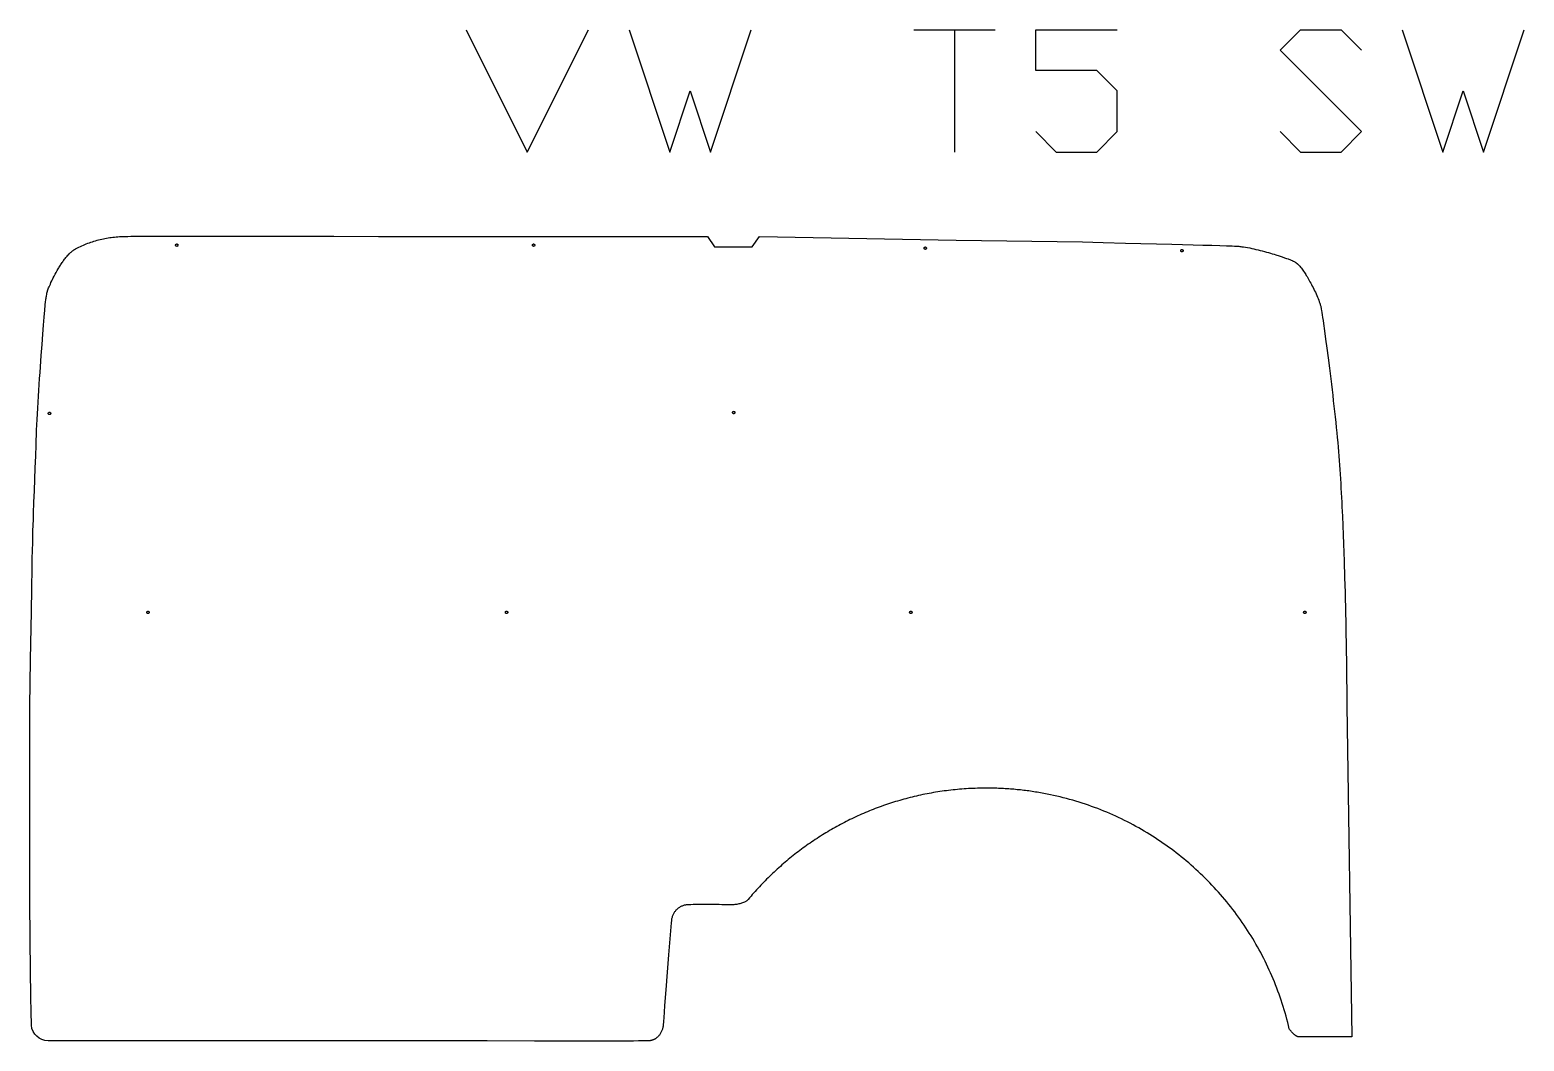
# Model space of a CAD drawing. Extents: x -674 to 6078, y 0 to 5918.
# Drawn here: x 92 to 2579, y 4236 to 5918 of the extents above; entities that cross this region are included whole.
import ezdxf

# ---------------------------------------------------------------- set-up
doc = ezdxf.new("R2010")
doc.units = 0
doc.layers.add('Default Layer', color=1, linetype='CONTINUOUS')

msp = doc.modelspace()

# ---------------------------------------------------------------- linework, layer by layer
at = {"layer": 'Default Layer'}
for points in [[(818.2, 5918.4), (919.8, 5715.2), (1021.4, 5918.4)], [(1089.2, 5918.4), (1156.9, 5715.2), (1190.8, 5816.8), (1224.6, 5715.2), (1292.4, 5918.4)], [(1563.3, 5918.4), (1698.8, 5918.4)], [(1631, 5918.4), (1631, 5715.2)], [(1766.5, 5749.1), (1800.4, 5715.2), (1868.1, 5715.2), (1902, 5749.1), (1902, 5816.8), (1868.1, 5850.7), (1766.5, 5850.7), (1766.5, 5918.4), (1902, 5918.4)], [(2172.9, 5749.1), (2206.8, 5715.2), (2274.5, 5715.2), (2308.4, 5749.1), (2172.9, 5884.5), (2206.8, 5918.4), (2274.5, 5918.4), (2308.4, 5884.5)], [(2376.1, 5918.4), (2443.8, 5715.2), (2477.7, 5816.8), (2511.6, 5715.2), (2579.3, 5918.4)]]:
    msp.add_lwpolyline(points, dxfattribs=at)
msp.add_lwpolyline([(1633.9, 5568.5), (1844.1, 5565.6), (1878.4, 5564.7), (1915.8, 5563.7), (1992.7, 5561.8), (2028.2, 5560.9), (2044.4, 5560.4), (2059.3, 5560), (2072.5, 5559.6), (2083.8, 5559.2), (2093.1, 5558.9), (2096.9, 5558.7), (2100, 5558.6), (2101.5, 5558.5), (2102.9, 5558.4), (2104.4, 5558.3), (2106, 5558.1), (2107.5, 5557.9), (2109.1, 5557.7), (2110.7, 5557.5), (2112.3, 5557.3), (2115.6, 5556.8), (2119, 5556.2), (2122.4, 5555.5), (2125.9, 5554.8), (2129.4, 5554), (2132.9, 5553.2), (2136.4, 5552.4), (2139.9, 5551.5), (2143.4, 5550.6), (2146.8, 5549.7), (2150.2, 5548.7), (2153.5, 5547.8), (2156.8, 5546.9), (2160, 5545.9), (2163, 5545), (2166, 5544.1), (2171.5, 5542.4), (2176.4, 5540.8), (2180.6, 5539.4), (2183.9, 5538.2), (2186.4, 5537.3), (2187.8, 5536.8), (2189.5, 5536.1), (2191.3, 5535.4), (2193, 5534.6), (2193.9, 5534.2), (2194.8, 5533.8), (2195.6, 5533.4), (2196.5, 5532.9), (2197.3, 5532.5), (2198.1, 5532), (2198.9, 5531.6), (2199.6, 5531.1), (2200.3, 5530.5), (2201, 5530), (2201.6, 5529.4), (2202.3, 5528.9), (2202.9, 5528.3), (2203.5, 5527.7), (2204.1, 5527.1), (2204.7, 5526.4), (2205.8, 5525.2), (2206.9, 5523.8), (2208, 5522.5), (2210.2, 5519.8), (2210.5, 5519.4), (2211, 5518.8), (2212.2, 5517), (2213.8, 5514.5), (2215.7, 5511.4), (2216.7, 5509.7), (2217.9, 5507.8), (2219, 5505.9), (2220.2, 5503.8), (2221.5, 5501.6), (2222.7, 5499.3), (2224, 5497), (2225.3, 5494.6), (2226.6, 5492.1), (2227.9, 5489.6), (2229.2, 5487), (2230.5, 5484.4), (2231.8, 5481.8), (2233, 5479.2), (2234.1, 5476.5), (2235.3, 5473.9), (2236.3, 5471.2), (2237.3, 5468.6), (2238.3, 5466), (2238.7, 5464.8), (2239.1, 5463.5), (2239.5, 5462.2), (2239.9, 5461), (2240.3, 5459.8), (2240.6, 5458.5), (2240.9, 5457.3), (2241.2, 5456.2), (2241.4, 5455), (2241.6, 5453.8), (2242.1, 5451.3), (2242.6, 5448), (2243.2, 5444.2), (2243.8, 5439.9), (2244.6, 5435), (2245.3, 5429.6), (2247, 5417.5), (2248.9, 5403.8), (2250.9, 5388.7), (2253, 5372.5), (2255.1, 5355.4), (2257.3, 5337.7), (2258.4, 5328.7), (2259.5, 5319.6), (2260.6, 5310.5), (2261.6, 5301.3), (2262.6, 5292.2), (2263.6, 5283.2), (2264.6, 5274.3), (2265.6, 5265.4), (2266.5, 5256.7), (2267.3, 5248.2), (2268.1, 5240), (2268.9, 5231.9), (2269.6, 5224.1), (2270.2, 5216.7), (2270.8, 5209.3), (2271.4, 5201.9), (2272, 5194.4), (2272.5, 5186.8), (2273, 5179.1), (2273.5, 5171.5), (2273.9, 5163.7), (2274.4, 5156), (2274.8, 5148.2), (2275.2, 5140.4), (2275.6, 5132.6), (2276, 5124.8), (2276.7, 5109.2), (2277.3, 5093.7), (2277.9, 5078.4), (2278.5, 5063.4), (2279, 5048.7), (2279.5, 5034.3), (2280.3, 5007.1), (2281.1, 4982.3), (2281.4, 4970.5), (2281.8, 4958.8), (2282, 4947), (2282.3, 4935.3), (2282.5, 4923.5), (2282.7, 4911.8), (2282.9, 4900.1), (2283.1, 4888.3), (2283.4, 4864.8), (2283.7, 4841.3), (2284, 4817.8), (2284.2, 4806.1), (2284.4, 4794.3), (2292.4, 4243.1), (2219.3, 4243.1), (2217.2, 4243.1), (2215.1, 4243), (2210.8, 4242.9), (2208.7, 4242.9), (2206.7, 4242.9), (2205.7, 4242.9), (2204.7, 4243), (2203.8, 4243), (2202.9, 4243.1), (2202.7, 4243.1), (2202.4, 4243.2), (2202, 4243.4), (2201.5, 4243.6), (2201, 4243.8), (2200.4, 4244.1), (2199.8, 4244.5), (2199.2, 4244.8), (2198.6, 4245.2), (2198, 4245.6), (2197.4, 4246.1), (2196.8, 4246.5), (2196.3, 4247), (2195.7, 4247.5), (2195.1, 4248), (2194, 4249), (2192.1, 4251.2), (2191.2, 4252.3), (2190.3, 4253.4), (2189.9, 4254), (2189.4, 4254.6), (2188.9, 4255.3), (2188.4, 4256), (2188.3, 4256.2), (2187, 4261.6), (2185.7, 4266.9), (2184.3, 4272.2), (2182.9, 4277.5), (2181.4, 4282.8), (2179.9, 4288.1), (2178.3, 4293.3), (2176.6, 4298.5), (2174.9, 4303.7), (2173.2, 4308.8), (2171.4, 4314), (2169.5, 4319.1), (2167.6, 4324.1), (2165.6, 4329.2), (2163.6, 4334.2), (2161.6, 4339.2), (2159.4, 4344.2), (2157.3, 4349.2), (2155.1, 4354.1), (2152.8, 4359), (2150.5, 4363.9), (2148.1, 4368.7), (2145.7, 4373.5), (2143.2, 4378.3), (2140.7, 4383.1), (2138.2, 4387.8), (2135.6, 4392.5), (2132.9, 4397.2), (2130.2, 4401.8), (2127.4, 4406.4), (2124.7, 4411), (2121.8, 4415.5), (2118.9, 4420), (2116, 4424.5), (2113, 4429), (2110, 4433.4), (2106.9, 4437.8), (2103.8, 4442.1), (2100.7, 4446.4), (2097.5, 4450.7), (2094.2, 4454.9), (2090.9, 4459.2), (2087.6, 4463.3), (2084.3, 4467.5), (2080.8, 4471.6), (2077.4, 4475.7), (2073.9, 4479.7), (2070.4, 4483.7), (2066.8, 4487.7), (2063.2, 4491.6), (2059.5, 4495.5), (2055.8, 4499.3), (2052.1, 4503.1), (2048.3, 4506.9), (2044.5, 4510.6), (2040.7, 4514.3), (2036.8, 4518), (2032.9, 4521.6), (2028.9, 4525.2), (2024.9, 4528.7), (2020.9, 4532.2), (2016.8, 4535.7), (2012.7, 4539.1), (2008.6, 4542.5), (2004.4, 4545.8), (2000.2, 4549.1), (1995.9, 4552.3), (1991.7, 4555.5), (1987.3, 4558.7), (1983, 4561.8), (1978.6, 4564.9), (1974.2, 4567.9), (1969.7, 4570.9), (1965.3, 4573.8), (1960.8, 4576.7), (1956.2, 4579.5), (1951.6, 4582.3), (1947, 4585.1), (1942.4, 4587.8), (1937.7, 4590.5), (1933, 4593.1), (1928.3, 4595.6), (1923.5, 4598.2), (1918.8, 4600.6), (1913.9, 4603.1), (1909.1, 4605.4), (1904.2, 4607.8), (1899.3, 4610), (1894.4, 4612.3), (1889.4, 4614.4), (1884.5, 4616.6), (1879.4, 4618.6), (1874.4, 4620.6), (1869.4, 4622.6), (1864.3, 4624.5), (1859.2, 4626.4), (1854, 4628.2), (1848.9, 4630), (1843.7, 4631.7), (1838.5, 4633.3), (1833.2, 4635), (1828, 4636.5), (1822.7, 4638), (1817.4, 4639.4), (1812.1, 4640.8), (1806.7, 4642.1), (1801.4, 4643.4), (1796, 4644.6), (1790.6, 4645.8), (1785.1, 4646.9), (1779.7, 4648), (1776.9, 4648.5), (1774.2, 4648.9), (1771.4, 4649.4), (1768.7, 4649.9), (1765.9, 4650.3), (1763.2, 4650.8), (1760.4, 4651.2), (1757.7, 4651.6), (1754.9, 4652), (1752.1, 4652.3), (1749.3, 4652.7), (1746.5, 4653), (1743.7, 4653.4), (1741, 4653.7), (1738.2, 4654), (1735.3, 4654.2), (1732.5, 4654.5), (1729.7, 4654.8), (1726.9, 4655), (1724.1, 4655.2), (1721.3, 4655.4), (1718.4, 4655.6), (1715.6, 4655.8), (1712.8, 4656), (1709.9, 4656.1), (1707.1, 4656.3), (1704.2, 4656.4), (1701.4, 4656.5), (1698.5, 4656.6), (1695.6, 4656.6), (1692.8, 4656.7), (1689.9, 4656.7), (1687, 4656.7), (1684.2, 4656.8), (1680.4, 4656.7), (1676.6, 4656.7), (1672.9, 4656.6), (1669.2, 4656.5), (1665.4, 4656.4), (1661.7, 4656.3), (1658, 4656.1), (1654.3, 4655.9), (1650.6, 4655.7), (1646.9, 4655.4), (1643.2, 4655.2), (1639.5, 4654.9), (1635.8, 4654.5), (1632.2, 4654.2), (1628.5, 4653.8), (1624.8, 4653.4), (1621.2, 4653), (1617.6, 4652.5), (1613.9, 4652), (1610.3, 4651.5), (1606.7, 4651), (1603.1, 4650.4), (1599.5, 4649.9), (1595.9, 4649.3), (1592.3, 4648.6), (1588.7, 4648), (1585.2, 4647.3), (1581.6, 4646.6), (1578.1, 4645.9), (1574.5, 4645.1), (1571, 4644.3), (1567.5, 4643.5), (1564, 4642.7), (1560.5, 4641.9), (1557, 4641), (1553.5, 4640.1), (1550, 4639.2), (1546.6, 4638.3), (1543.1, 4637.3), (1539.7, 4636.3), (1536.2, 4635.3), (1532.8, 4634.3), (1529.4, 4633.2), (1526, 4632.1), (1522.6, 4631), (1519.2, 4629.9), (1515.9, 4628.8), (1512.5, 4627.6), (1509.1, 4626.4), (1505.8, 4625.2), (1502.5, 4623.9), (1499.1, 4622.7), (1495.8, 4621.4), (1492.5, 4620.1), (1489.3, 4618.8), (1486, 4617.4), (1482.7, 4616.1), (1479.5, 4614.7), (1476.2, 4613.3), (1473, 4611.8), (1469.8, 4610.4), (1466.6, 4608.9), (1463.4, 4607.4), (1460.2, 4605.9), (1457, 4604.3), (1453.9, 4602.8), (1450.7, 4601.2), (1447.6, 4599.6), (1444.5, 4598), (1441.3, 4596.3), (1438.3, 4594.7), (1435.2, 4593), (1432.1, 4591.3), (1429, 4589.6), (1426, 4587.8), (1423, 4586.1), (1419.9, 4584.3), (1416.9, 4582.5), (1413.9, 4580.6), (1411, 4578.8), (1408, 4576.9), (1405, 4575.1), (1402.1, 4573.2), (1399.2, 4571.2), (1396.3, 4569.3), (1393.4, 4567.3), (1390.5, 4565.4), (1387.6, 4563.4), (1384.8, 4561.4), (1381.9, 4559.3), (1379.1, 4557.3), (1376.3, 4555.2), (1373.5, 4553.1), (1370.7, 4551), (1367.9, 4548.9), (1365.2, 4546.7), (1362.4, 4544.6), (1359.7, 4542.4), (1357, 4540.2), (1354.3, 4538), (1351.6, 4535.7), (1349, 4533.5), (1346.3, 4531.2), (1343.7, 4528.9), (1341.1, 4526.6), (1338.5, 4524.3), (1335.9, 4522), (1333.3, 4519.6), (1330.8, 4517.2), (1328.2, 4514.8), (1325.7, 4512.4), (1323.2, 4510), (1320.7, 4507.6), (1318.2, 4505.1), (1315.8, 4502.6), (1313.4, 4500.1), (1310.9, 4497.6), (1308.5, 4495.1), (1306.1, 4492.6), (1303.8, 4490), (1301.4, 4487.4), (1299.1, 4484.9), (1296.8, 4482.3), (1294.4, 4479.6), (1292.2, 4477), (1289.9, 4474.4), (1287.6, 4471.7), (1285.4, 4469), (1284.4, 4468.5), (1283.4, 4468), (1282.3, 4467.5), (1281.3, 4467), (1279.7, 4466.4), (1278.2, 4465.8), (1276.6, 4465.3), (1275, 4464.8), (1273.4, 4464.4), (1271.8, 4464), (1270.1, 4463.7), (1268.5, 4463.4), (1266.9, 4463.1), (1265.2, 4462.9), (1263.6, 4462.7), (1262, 4462.6), (1260.2, 4462.5), (1258.5, 4462.5), (1256.9, 4462.5), (1256, 4462.5), (1255, 4462.5), (1251.6, 4462.7), (1247.8, 4462.8), (1243.7, 4462.8), (1239.2, 4462.9), (1234.4, 4463), (1229.5, 4463), (1224.5, 4463.1), (1219.4, 4463.1), (1214.4, 4463.1), (1209.5, 4463), (1204.8, 4463), (1200.3, 4462.9), (1196.1, 4462.9), (1192.2, 4462.8), (1188.9, 4462.7), (1186, 4462.5), (1185.4, 4462.5), (1184.7, 4462.4), (1184.1, 4462.4), (1183.4, 4462.3), (1182.8, 4462.2), (1182.2, 4462.1), (1181.6, 4461.9), (1181, 4461.8), (1179.8, 4461.4), (1178.6, 4461), (1177.4, 4460.6), (1176.3, 4460.1), (1175.2, 4459.6), (1174.1, 4459), (1173, 4458.3), (1172, 4457.6), (1171, 4456.9), (1170, 4456.1), (1169.1, 4455.3), (1168.2, 4454.4), (1167.3, 4453.6), (1166.5, 4452.6), (1165.7, 4451.7), (1165, 4450.7), (1164.3, 4449.6), (1163.6, 4448.6), (1163, 4447.5), (1162.4, 4446.4), (1161.9, 4445.2), (1161.5, 4444), (1161, 4442.9), (1160.7, 4441.6), (1160.3, 4440.4), (1160.1, 4439.2), (1159.9, 4437.9), (1159.7, 4436.6), (1159.3, 4432.6), (1158.7, 4425.8), (1157.1, 4405.8), (1155, 4379.6), (1152.6, 4350.3), (1150.4, 4321.1), (1148.4, 4294.9), (1147.5, 4284), (1146.9, 4275), (1146.4, 4268.3), (1146.3, 4265.9), (1146.2, 4264.3), (1146.1, 4263), (1146, 4261.7), (1145.8, 4260.5), (1145.6, 4259.3), (1145.3, 4258), (1145, 4256.8), (1144.7, 4255.6), (1144.3, 4254.4), (1143.8, 4253.3), (1143.4, 4252.1), (1142.8, 4251), (1142.3, 4249.9), (1141.7, 4248.9), (1141, 4247.8), (1140.3, 4246.8), (1139.6, 4245.8), (1138.9, 4244.9), (1138.1, 4244), (1137.2, 4243.1), (1136.4, 4242.3), (1135.5, 4241.6), (1134.5, 4240.8), (1133.6, 4240.1), (1133.1, 4239.8), (1132.6, 4239.5), (1132.1, 4239.2), (1131.5, 4238.9), (1131, 4238.7), (1130.5, 4238.4), (1129.9, 4238.2), (1129.4, 4237.9), (1128.8, 4237.7), (1128.3, 4237.5), (1127.7, 4237.3), (1127.1, 4237.2), (1126.5, 4237), (1125.9, 4236.9), (1125.3, 4236.7), (1124.7, 4236.6), (1124.1, 4236.5), (1123.5, 4236.5), (1122.6, 4236.4), (1121.3, 4236.3), (1119.6, 4236.3), (1117.5, 4236.2), (1112, 4236.1), (1105, 4236.1), (1096.6, 4236), (1086.8, 4235.9), (1063.4, 4235.9), (1035.5, 4235.8), (1003.9, 4235.9), (969.1, 4235.9), (931.8, 4235.9), (852.7, 4236.1), (771.7, 4236.3), (694.3, 4236.4), (658.6, 4236.4), (625.9, 4236.5), (122.1, 4236.2, -0.383008), (94.1, 4262.2), (93.8, 4285), (93.5, 4308.2), (92.9, 4355.5), (92.2, 4402.7), (91.9, 4426), (91.6, 4448.8), (91.6, 4731.1), (91.6, 4793.9), (92.3, 4830.9), (92.9, 4870.3), (94.2, 4950.7), (94.8, 4988.7), (95.4, 5023.1), (95.7, 5038.5), (96, 5052.5), (96.3, 5064.8), (96.6, 5075.4), (96.8, 5084.9), (97.1, 5094.4), (97.4, 5104), (97.7, 5113.5), (98.4, 5132.6), (99.1, 5151.6), (100.6, 5189.8), (101.3, 5208.9), (102, 5227.9), (102.3, 5235.7), (102.5, 5243.8), (102.9, 5252.4), (103.3, 5261.2), (103.7, 5270.3), (104.2, 5279.7), (104.7, 5289.2), (105.3, 5298.9), (105.9, 5308.7), (106.5, 5318.6), (107.1, 5328.5), (107.8, 5338.3), (108.5, 5348.2), (109.2, 5357.9), (110.5, 5376.9), (111.9, 5395), (113.2, 5411.9), (114.5, 5427.2), (115.6, 5440.6), (116.5, 5451.8), (117.3, 5460.5), (117.8, 5466.2), (118, 5468.8), (118.2, 5470.4), (118.5, 5472.1), (118.8, 5473.7), (119.1, 5475.4), (119.7, 5478.6), (120.1, 5480.3), (120.4, 5481.9), (120.5, 5482.5), (120.7, 5483.3), (121.1, 5484.4), (121.6, 5485.7), (122.2, 5487.3), (122.9, 5489.1), (123.7, 5491.1), (124.7, 5493.2), (125.7, 5495.5), (126.8, 5498), (128, 5500.6), (129.3, 5503.3), (130.6, 5506.1), (132.1, 5508.9), (133.6, 5511.9), (135.2, 5514.8), (136.9, 5517.8), (138.7, 5520.8), (139.6, 5522.3), (140.5, 5523.8), (141.4, 5525.3), (142.4, 5526.8), (143.3, 5528.3), (144.3, 5529.8), (145.3, 5531.2), (146.3, 5532.6), (147.3, 5534.1), (148.3, 5535.4), (149.4, 5536.8), (150.4, 5538.2), (151.5, 5539.5), (152.6, 5540.8), (153.7, 5542), (154.8, 5543.3), (155.9, 5544.4), (157, 5545.6), (158.1, 5546.7), (159.2, 5547.8), (160.4, 5548.8), (161.5, 5549.8), (162.7, 5550.7), (163.8, 5551.6), (165, 5552.4), (166.2, 5553.2), (167.4, 5553.9), (168.5, 5554.6), (170.9, 5555.9), (173.3, 5557.1), (175.8, 5558.2), (178.2, 5559.3), (180.7, 5560.4), (183.1, 5561.5), (185.6, 5562.4), (188.1, 5563.4), (190.7, 5564.3), (193.2, 5565.2), (195.8, 5566), (198.3, 5566.8), (200.9, 5567.6), (203.5, 5568.3), (206.1, 5569), (208.7, 5569.6), (211.3, 5570.2), (214, 5570.8), (216.6, 5571.3), (219.2, 5571.8), (221.9, 5572.2), (224.6, 5572.7), (227.2, 5573), (229.9, 5573.4), (232.6, 5573.7), (235.3, 5574), (237.9, 5574.2), (240.6, 5574.4), (243.3, 5574.6), (246, 5574.7), (248.7, 5574.8), (251.4, 5574.9), (254.9, 5574.9), (259.8, 5575), (273.9, 5575.1), (293.1, 5575.1), (316.7, 5575.1), (344.3, 5575.1), (375.2, 5575.1), (444.7, 5575.1), (597.6, 5575), (671.8, 5574.9), (738.1, 5574.9), (1219.6, 5574.9), (1231.3, 5557.3), (1294.2, 5557.3), (1306.5, 5574.9), (1633.9, 5568.5)], format="xyb", close=True, dxfattribs=at)
for points in [[(334.3, 5560.2), (334.3, 5560.4), (334.3, 5560.6), (334.4, 5560.8), (334.4, 5561), (334.5, 5561.2), (334.6, 5561.3), (334.7, 5561.5), (334.9, 5561.6), (335, 5561.8), (335.2, 5561.9), (335.3, 5562), (335.5, 5562.1), (335.7, 5562.1), (335.9, 5562.2), (336.1, 5562.2), (336.3, 5562.2), (336.5, 5562.2), (336.7, 5562.2), (336.9, 5562.1), (337, 5562.1), (337.2, 5562), (337.4, 5561.9), (337.5, 5561.8), (337.7, 5561.6), (337.8, 5561.5), (337.9, 5561.3), (338, 5561.2), (338.1, 5561), (338.2, 5560.8), (338.2, 5560.6), (338.3, 5560.4), (338.3, 5560.2), (338.3, 5560), (338.2, 5559.8), (338.2, 5559.6), (338.1, 5559.4), (338, 5559.3), (337.9, 5559.1), (337.8, 5558.9), (337.7, 5558.8), (337.5, 5558.7), (337.4, 5558.6), (337.2, 5558.5), (337, 5558.4), (336.9, 5558.3), (336.7, 5558.3), (336.5, 5558.2), (336.3, 5558.2), (336.1, 5558.2), (335.9, 5558.3), (335.7, 5558.3), (335.5, 5558.4), (335.3, 5558.5), (335.2, 5558.6), (335, 5558.7), (334.9, 5558.8), (334.7, 5558.9), (334.6, 5559.1), (334.5, 5559.3), (334.4, 5559.4), (334.4, 5559.6), (334.3, 5559.8), (334.3, 5560), (334.3, 5560.2)], [(928.3, 5560.2), (928.3, 5560.4), (928.3, 5560.6), (928.4, 5560.8), (928.4, 5561), (928.5, 5561.2), (928.6, 5561.3), (928.7, 5561.5), (928.9, 5561.6), (929, 5561.8), (929.2, 5561.9), (929.3, 5562), (929.5, 5562.1), (929.7, 5562.1), (929.9, 5562.2), (930.1, 5562.2), (930.3, 5562.2), (930.5, 5562.2), (930.7, 5562.2), (930.9, 5562.1), (931, 5562.1), (931.2, 5562), (931.4, 5561.9), (931.5, 5561.8), (931.7, 5561.6), (931.8, 5561.5), (931.9, 5561.3), (932, 5561.2), (932.1, 5561), (932.2, 5560.8), (932.2, 5560.6), (932.3, 5560.4), (932.3, 5560.2), (932.3, 5560), (932.2, 5559.8), (932.2, 5559.6), (932.1, 5559.4), (932, 5559.3), (931.9, 5559.1), (931.8, 5558.9), (931.7, 5558.8), (931.5, 5558.7), (931.4, 5558.6), (931.2, 5558.5), (931, 5558.4), (930.9, 5558.3), (930.7, 5558.3), (930.5, 5558.2), (930.3, 5558.2), (930.1, 5558.2), (929.9, 5558.3), (929.7, 5558.3), (929.5, 5558.4), (929.3, 5558.5), (929.2, 5558.6), (929, 5558.7), (928.9, 5558.8), (928.7, 5558.9), (928.6, 5559.1), (928.5, 5559.3), (928.4, 5559.4), (928.4, 5559.6), (928.3, 5559.8), (928.3, 5560), (928.3, 5560.2)], [(1580.3, 5555.2), (1580.3, 5555.4), (1580.3, 5555.6), (1580.4, 5555.8), (1580.4, 5556), (1580.5, 5556.2), (1580.6, 5556.3), (1580.7, 5556.5), (1580.9, 5556.6), (1581, 5556.8), (1581.2, 5556.9), (1581.3, 5557), (1581.5, 5557.1), (1581.7, 5557.1), (1581.9, 5557.2), (1582.1, 5557.2), (1582.3, 5557.2), (1582.5, 5557.2), (1582.7, 5557.2), (1582.9, 5557.1), (1583, 5557.1), (1583.2, 5557), (1583.4, 5556.9), (1583.5, 5556.8), (1583.7, 5556.6), (1583.8, 5556.5), (1583.9, 5556.3), (1584, 5556.2), (1584.1, 5556), (1584.2, 5555.8), (1584.2, 5555.6), (1584.3, 5555.4), (1584.3, 5555.2), (1584.3, 5555), (1584.2, 5554.8), (1584.2, 5554.6), (1584.1, 5554.4), (1584, 5554.3), (1583.9, 5554.1), (1583.8, 5553.9), (1583.7, 5553.8), (1583.5, 5553.7), (1583.4, 5553.6), (1583.2, 5553.5), (1583, 5553.4), (1582.9, 5553.3), (1582.7, 5553.3), (1582.5, 5553.2), (1582.3, 5553.2), (1582.1, 5553.2), (1581.9, 5553.3), (1581.7, 5553.3), (1581.5, 5553.4), (1581.3, 5553.5), (1581.2, 5553.6), (1581, 5553.7), (1580.9, 5553.8), (1580.7, 5553.9), (1580.6, 5554.1), (1580.5, 5554.3), (1580.4, 5554.4), (1580.4, 5554.6), (1580.3, 5554.8), (1580.3, 5555), (1580.3, 5555.2)], [(2007.7, 5551.1), (2007.7, 5551.3), (2007.7, 5551.5), (2007.8, 5551.7), (2007.8, 5551.8), (2007.9, 5552), (2008, 5552.2), (2008.1, 5552.3), (2008.3, 5552.5), (2008.4, 5552.6), (2008.5, 5552.7), (2008.7, 5552.8), (2008.9, 5552.9), (2009.1, 5553), (2009.3, 5553), (2009.5, 5553), (2009.7, 5553.1), (2009.9, 5553), (2010.1, 5553), (2010.3, 5553), (2010.4, 5552.9), (2010.6, 5552.8), (2010.8, 5552.7), (2010.9, 5552.6), (2011.1, 5552.5), (2011.2, 5552.3), (2011.3, 5552.2), (2011.4, 5552), (2011.5, 5551.8), (2011.6, 5551.7), (2011.6, 5551.5), (2011.7, 5551.3), (2011.7, 5551.1), (2011.7, 5550.9), (2011.6, 5550.7), (2011.6, 5550.5), (2011.5, 5550.3), (2011.4, 5550.1), (2011.3, 5549.9), (2011.2, 5549.8), (2011.1, 5549.6), (2010.9, 5549.5), (2010.8, 5549.4), (2010.6, 5549.3), (2010.4, 5549.2), (2010.3, 5549.1), (2010.1, 5549.1), (2009.9, 5549.1), (2009.7, 5549.1), (2009.5, 5549.1), (2009.3, 5549.1), (2009.1, 5549.1), (2008.9, 5549.2), (2008.7, 5549.3), (2008.5, 5549.4), (2008.4, 5549.5), (2008.3, 5549.6), (2008.1, 5549.8), (2008, 5549.9), (2007.9, 5550.1), (2007.8, 5550.3), (2007.8, 5550.5), (2007.7, 5550.7), (2007.7, 5550.9), (2007.7, 5551.1), (2007.7, 5551.3), (2007.7, 5551.5), (2007.8, 5551.7), (2007.8, 5551.8), (2007.9, 5552), (2008, 5552.2), (2008.1, 5552.3), (2008.3, 5552.5), (2008.4, 5552.6), (2008.5, 5552.7), (2008.7, 5552.8), (2008.9, 5552.9), (2009.1, 5553), (2009.3, 5553), (2009.5, 5553), (2009.7, 5553.1), (2009.9, 5553), (2010.1, 5553), (2010.3, 5553), (2010.4, 5552.9), (2010.6, 5552.8), (2010.8, 5552.7), (2010.9, 5552.6), (2011.1, 5552.5), (2011.2, 5552.3), (2011.3, 5552.2), (2011.4, 5552), (2011.5, 5551.8), (2011.6, 5551.7), (2011.6, 5551.5), (2011.7, 5551.3), (2011.7, 5551.1), (2011.7, 5550.9), (2011.6, 5550.7), (2011.6, 5550.5), (2011.5, 5550.3), (2011.4, 5550.1), (2011.3, 5549.9), (2011.2, 5549.8), (2011.1, 5549.6), (2010.9, 5549.5), (2010.8, 5549.4), (2010.6, 5549.3), (2010.4, 5549.2), (2010.3, 5549.1), (2010.1, 5549.1), (2009.9, 5549.1), (2009.7, 5549.1), (2009.5, 5549.1), (2009.3, 5549.1), (2009.1, 5549.1), (2008.9, 5549.2), (2008.7, 5549.3), (2008.5, 5549.4), (2008.4, 5549.5), (2008.3, 5549.6), (2008.1, 5549.8), (2008, 5549.9), (2007.9, 5550.1), (2007.8, 5550.3), (2007.8, 5550.5), (2007.7, 5550.7), (2007.7, 5550.9), (2007.7, 5551.1)], [(122.3, 5280.2), (122.3, 5280.4), (122.3, 5280.6), (122.4, 5280.8), (122.4, 5281), (122.5, 5281.2), (122.6, 5281.3), (122.7, 5281.5), (122.9, 5281.6), (123, 5281.8), (123.2, 5281.9), (123.3, 5282), (123.5, 5282.1), (123.7, 5282.1), (123.9, 5282.2), (124.1, 5282.2), (124.3, 5282.2), (124.5, 5282.2), (124.7, 5282.2), (124.9, 5282.1), (125, 5282.1), (125.2, 5282), (125.4, 5281.9), (125.5, 5281.8), (125.7, 5281.6), (125.8, 5281.5), (125.9, 5281.3), (126, 5281.2), (126.1, 5281), (126.2, 5280.8), (126.2, 5280.6), (126.3, 5280.4), (126.3, 5280.2), (126.3, 5280), (126.2, 5279.8), (126.2, 5279.6), (126.1, 5279.4), (126, 5279.3), (125.9, 5279.1), (125.8, 5278.9), (125.7, 5278.8), (125.5, 5278.7), (125.4, 5278.6), (125.2, 5278.5), (125, 5278.4), (124.9, 5278.3), (124.7, 5278.3), (124.5, 5278.2), (124.3, 5278.2), (124.1, 5278.2), (123.9, 5278.3), (123.7, 5278.3), (123.5, 5278.4), (123.3, 5278.5), (123.2, 5278.6), (123, 5278.7), (122.9, 5278.8), (122.7, 5278.9), (122.6, 5279.1), (122.5, 5279.3), (122.4, 5279.4), (122.4, 5279.6), (122.3, 5279.8), (122.3, 5280), (122.3, 5280.2)], [(1261.5, 5281.8), (1261.5, 5282), (1261.5, 5282.2), (1261.6, 5282.3), (1261.6, 5282.5), (1261.7, 5282.7), (1261.8, 5282.9), (1261.9, 5283), (1262.1, 5283.2), (1262.2, 5283.3), (1262.4, 5283.4), (1262.5, 5283.5), (1262.7, 5283.6), (1262.9, 5283.7), (1263.1, 5283.7), (1263.3, 5283.7), (1263.5, 5283.8), (1263.7, 5283.7), (1263.9, 5283.7), (1264.1, 5283.7), (1264.3, 5283.6), (1264.4, 5283.5), (1264.6, 5283.4), (1264.7, 5283.3), (1264.9, 5283.2), (1265, 5283), (1265.1, 5282.9), (1265.2, 5282.7), (1265.3, 5282.5), (1265.4, 5282.3), (1265.4, 5282.2), (1265.5, 5282), (1265.5, 5281.8), (1265.5, 5281.5), (1265.4, 5281.3), (1265.4, 5281.2), (1265.3, 5281), (1265.2, 5280.8), (1265.1, 5280.6), (1265, 5280.5), (1264.9, 5280.3), (1264.7, 5280.2), (1264.6, 5280.1), (1264.4, 5280), (1264.3, 5279.9), (1264.1, 5279.8), (1263.9, 5279.8), (1263.7, 5279.8), (1263.5, 5279.8), (1263.3, 5279.8), (1263.1, 5279.8), (1262.9, 5279.8), (1262.7, 5279.9), (1262.5, 5280), (1262.4, 5280.1), (1262.2, 5280.2), (1262.1, 5280.3), (1261.9, 5280.5), (1261.8, 5280.6), (1261.7, 5280.8), (1261.6, 5281), (1261.6, 5281.2), (1261.5, 5281.3), (1261.5, 5281.5), (1261.5, 5281.8)], [(286.3, 4949.2), (286.3, 4949.4), (286.3, 4949.6), (286.4, 4949.8), (286.4, 4950), (286.5, 4950.2), (286.6, 4950.3), (286.7, 4950.5), (286.9, 4950.6), (287, 4950.8), (287.2, 4950.9), (287.3, 4951), (287.5, 4951.1), (287.7, 4951.1), (287.9, 4951.2), (288.1, 4951.2), (288.3, 4951.2), (288.5, 4951.2), (288.7, 4951.2), (288.9, 4951.1), (289, 4951.1), (289.2, 4951), (289.4, 4950.9), (289.5, 4950.8), (289.7, 4950.6), (289.8, 4950.5), (289.9, 4950.3), (290, 4950.2), (290.1, 4950), (290.2, 4949.8), (290.2, 4949.6), (290.3, 4949.4), (290.3, 4949.2), (290.3, 4949), (290.2, 4948.8), (290.2, 4948.6), (290.1, 4948.4), (290, 4948.3), (289.9, 4948.1), (289.8, 4947.9), (289.7, 4947.8), (289.5, 4947.7), (289.4, 4947.6), (289.2, 4947.5), (289, 4947.4), (288.9, 4947.3), (288.7, 4947.3), (288.5, 4947.2), (288.3, 4947.2), (288.1, 4947.2), (287.9, 4947.3), (287.7, 4947.3), (287.5, 4947.4), (287.3, 4947.5), (287.2, 4947.6), (287, 4947.7), (286.9, 4947.8), (286.7, 4947.9), (286.6, 4948.1), (286.5, 4948.3), (286.4, 4948.4), (286.4, 4948.6), (286.3, 4948.8), (286.3, 4949), (286.3, 4949.2)], [(883.3, 4949.2), (883.3, 4949.4), (883.3, 4949.6), (883.4, 4949.8), (883.4, 4950), (883.5, 4950.2), (883.6, 4950.3), (883.7, 4950.5), (883.9, 4950.6), (884, 4950.8), (884.2, 4950.9), (884.3, 4951), (884.5, 4951.1), (884.7, 4951.1), (884.9, 4951.2), (885.1, 4951.2), (885.3, 4951.2), (885.5, 4951.2), (885.7, 4951.2), (885.9, 4951.1), (886, 4951.1), (886.2, 4951), (886.4, 4950.9), (886.5, 4950.8), (886.7, 4950.6), (886.8, 4950.5), (886.9, 4950.3), (887, 4950.2), (887.1, 4950), (887.2, 4949.8), (887.2, 4949.6), (887.3, 4949.4), (887.3, 4949.2), (887.3, 4949), (887.2, 4948.8), (887.2, 4948.6), (887.1, 4948.4), (887, 4948.3), (886.9, 4948.1), (886.8, 4947.9), (886.7, 4947.8), (886.5, 4947.7), (886.4, 4947.6), (886.2, 4947.5), (886, 4947.4), (885.9, 4947.3), (885.7, 4947.3), (885.5, 4947.2), (885.3, 4947.2), (885.1, 4947.2), (884.9, 4947.3), (884.7, 4947.3), (884.5, 4947.4), (884.3, 4947.5), (884.2, 4947.6), (884, 4947.7), (883.9, 4947.8), (883.7, 4947.9), (883.6, 4948.1), (883.5, 4948.3), (883.4, 4948.4), (883.4, 4948.6), (883.3, 4948.8), (883.3, 4949), (883.3, 4949.2)], [(1556.3, 4949.2), (1556.3, 4949.4), (1556.3, 4949.6), (1556.4, 4949.8), (1556.4, 4950), (1556.5, 4950.2), (1556.6, 4950.3), (1556.7, 4950.5), (1556.9, 4950.6), (1557, 4950.8), (1557.2, 4950.9), (1557.3, 4951), (1557.5, 4951.1), (1557.7, 4951.1), (1557.9, 4951.2), (1558.1, 4951.2), (1558.3, 4951.2), (1558.5, 4951.2), (1558.7, 4951.2), (1558.9, 4951.1), (1559, 4951.1), (1559.2, 4951), (1559.4, 4950.9), (1559.5, 4950.8), (1559.7, 4950.6), (1559.8, 4950.5), (1559.9, 4950.3), (1560, 4950.2), (1560.1, 4950), (1560.2, 4949.8), (1560.2, 4949.6), (1560.3, 4949.4), (1560.3, 4949.2), (1560.3, 4949), (1560.2, 4948.8), (1560.2, 4948.6), (1560.1, 4948.4), (1560, 4948.3), (1559.9, 4948.1), (1559.8, 4947.9), (1559.7, 4947.8), (1559.5, 4947.7), (1559.4, 4947.6), (1559.2, 4947.5), (1559, 4947.4), (1558.9, 4947.3), (1558.7, 4947.3), (1558.5, 4947.2), (1558.3, 4947.2), (1558.1, 4947.2), (1557.9, 4947.3), (1557.7, 4947.3), (1557.5, 4947.4), (1557.3, 4947.5), (1557.2, 4947.6), (1557, 4947.7), (1556.9, 4947.8), (1556.7, 4947.9), (1556.6, 4948.1), (1556.5, 4948.3), (1556.4, 4948.4), (1556.4, 4948.6), (1556.3, 4948.8), (1556.3, 4949), (1556.3, 4949.2)], [(2212.2, 4949.3), (2212.2, 4949.5), (2212.3, 4949.7), (2212.3, 4949.9), (2212.4, 4950.1), (2212.5, 4950.3), (2212.6, 4950.4), (2212.7, 4950.6), (2212.8, 4950.7), (2212.9, 4950.9), (2213.1, 4951), (2213.3, 4951.1), (2213.4, 4951.2), (2213.6, 4951.2), (2213.8, 4951.3), (2214, 4951.3), (2214.2, 4951.3), (2214.4, 4951.3), (2214.6, 4951.3), (2214.8, 4951.2), (2215, 4951.2), (2215.2, 4951.1), (2215.3, 4951), (2215.5, 4950.9), (2215.6, 4950.7), (2215.8, 4950.6), (2215.9, 4950.4), (2216, 4950.3), (2216.1, 4950.1), (2216.1, 4949.9), (2216.2, 4949.7), (2216.2, 4949.5), (2216.2, 4949.3), (2216.2, 4949.1), (2216.2, 4948.9), (2216.1, 4948.7), (2216.1, 4948.5), (2216, 4948.4), (2215.9, 4948.2), (2215.8, 4948), (2215.6, 4947.9), (2215.5, 4947.8), (2215.3, 4947.7), (2215.2, 4947.6), (2215, 4947.5), (2214.8, 4947.4), (2214.6, 4947.4), (2214.4, 4947.3), (2214.2, 4947.3), (2214, 4947.3), (2213.8, 4947.4), (2213.6, 4947.4), (2213.4, 4947.5), (2213.3, 4947.6), (2213.1, 4947.7), (2212.9, 4947.8), (2212.8, 4947.9), (2212.7, 4948), (2212.6, 4948.2), (2212.5, 4948.4), (2212.4, 4948.5), (2212.3, 4948.7), (2212.3, 4948.9), (2212.2, 4949.1), (2212.2, 4949.3)]]:
    msp.add_lwpolyline(points, close=True, dxfattribs=at)

doc.saveas('drawing.dxf')
